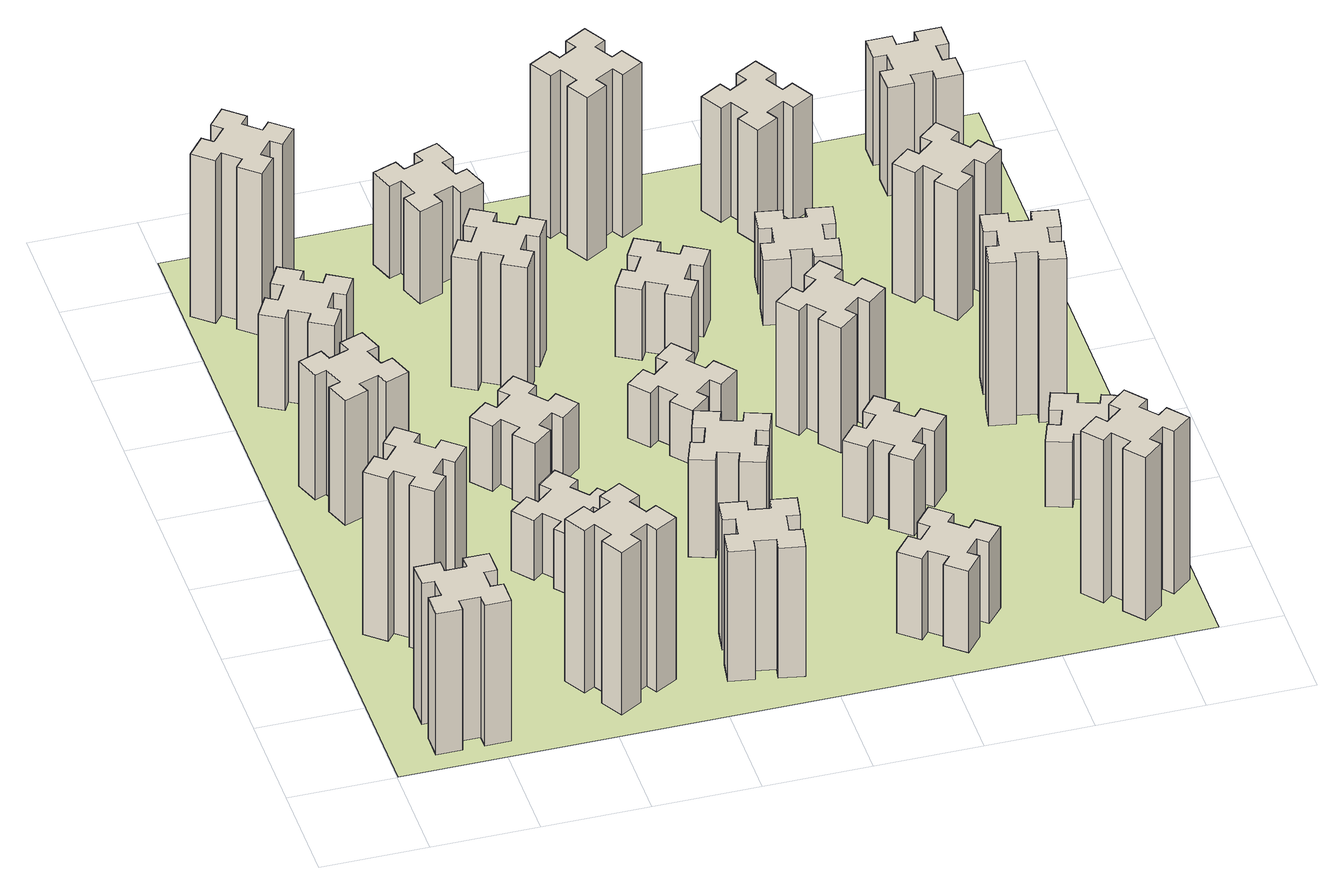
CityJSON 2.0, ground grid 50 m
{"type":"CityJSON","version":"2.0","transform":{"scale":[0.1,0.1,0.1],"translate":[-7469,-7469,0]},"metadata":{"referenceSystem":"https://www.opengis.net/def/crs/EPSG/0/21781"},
"CityObjects":{
"building1":{"type":"Building","attributes":{"class":"1000","function":"1000","usage":"1000","yearOfConstruction":2016,"roofType":"1000","measuredHeight":78,"storeysAboveGround":30,"storeysBelowGround":0},"geometry":[{"type":"Solid","lod":"1","boundaries":[[[[0,1,2,3,4,5,6,7,8,9,10,11,12,13,14,15,16,17,18,19]],[[17,16,20,21]],[[16,15,22,20]],[[15,14,23,22]],[[14,13,24,23]],[[13,12,25,24]],[[12,11,26,25]],[[11,10,27,26]],[[10,9,28,27]],[[9,8,29,28]],[[8,7,30,29]],[[7,6,31,30]],[[6,5,32,31]],[[5,4,33,32]],[[4,3,34,33]],[[3,2,35,34]],[[2,1,36,35]],[[1,0,37,36]],[[0,19,38,37]],[[19,18,39,38]],[[18,17,21,39]],[[24,25,26,27,28,29,30,31,32,33,34,35,36,37,38,39,21,20,22,23]]]]}]},
"building2":{"type":"Building","attributes":{"class":"1000","function":"1000","usage":"1000","yearOfConstruction":2016,"roofType":"1000","measuredHeight":90,"storeysAboveGround":30,"storeysBelowGround":0},"geometry":[{"type":"Solid","lod":"1","boundaries":[[[[40,41,42,43,44,45,46,47,48,49,50,51,52,53,54,55,56,57,58,59]],[[57,56,60,61]],[[56,55,62,60]],[[55,54,63,62]],[[54,53,64,63]],[[53,52,65,64]],[[52,51,66,65]],[[51,50,67,66]],[[50,49,68,67]],[[49,48,69,68]],[[48,47,70,69]],[[47,46,71,70]],[[46,45,72,71]],[[45,44,73,72]],[[44,43,74,73]],[[43,42,75,74]],[[42,41,76,75]],[[41,40,77,76]],[[40,59,78,77]],[[59,58,79,78]],[[58,57,61,79]],[[64,65,66,67,68,69,70,71,72,73,74,75,76,77,78,79,61,60,62,63]]]]}]},
"building3":{"type":"Building","attributes":{"class":"1000","function":"1000","usage":"1000","yearOfConstruction":2016,"roofType":"1000","measuredHeight":69,"storeysAboveGround":30,"storeysBelowGround":0},"geometry":[{"type":"Solid","lod":"1","boundaries":[[[[80,81,82,83,84,85,86,87,88,89,90,91,92,93,94,95,96,97,98,99]],[[97,96,100,101]],[[96,95,102,100]],[[95,94,103,102]],[[94,93,104,103]],[[93,92,105,104]],[[92,91,106,105]],[[91,90,107,106]],[[90,89,108,107]],[[89,88,109,108]],[[88,87,110,109]],[[87,86,111,110]],[[86,85,112,111]],[[85,84,113,112]],[[84,83,114,113]],[[83,82,115,114]],[[82,81,116,115]],[[81,80,117,116]],[[80,99,118,117]],[[99,98,119,118]],[[98,97,101,119]],[[104,105,106,107,108,109,110,111,112,113,114,115,116,117,118,119,101,100,102,103]]]]}]},
"building4":{"type":"Building","attributes":{"class":"1000","function":"1000","usage":"1000","yearOfConstruction":2016,"roofType":"1000","measuredHeight":51,"storeysAboveGround":30,"storeysBelowGround":0},"geometry":[{"type":"Solid","lod":"1","boundaries":[[[[120,121,122,123,124,125,126,127,128,129,130,131,132,133,134,135,136,137,138,139]],[[137,136,140,141]],[[136,135,142,140]],[[135,134,143,142]],[[134,133,144,143]],[[133,132,145,144]],[[132,131,146,145]],[[131,130,147,146]],[[130,129,148,147]],[[129,128,149,148]],[[128,127,150,149]],[[127,126,151,150]],[[126,125,152,151]],[[125,124,153,152]],[[124,123,154,153]],[[123,122,155,154]],[[122,121,156,155]],[[121,120,157,156]],[[120,139,158,157]],[[139,138,159,158]],[[138,137,141,159]],[[144,145,146,147,148,149,150,151,152,153,154,155,156,157,158,159,141,140,142,143]]]]}]},
"building5":{"type":"Building","attributes":{"class":"1000","function":"1000","usage":"1000","yearOfConstruction":2016,"roofType":"1000","measuredHeight":90,"storeysAboveGround":30,"storeysBelowGround":0},"geometry":[{"type":"Solid","lod":"1","boundaries":[[[[160,161,162,163,164,165,166,167,168,169,170,171,172,173,174,175,176,177,178,179]],[[177,176,180,181]],[[176,175,182,180]],[[175,174,183,182]],[[174,173,184,183]],[[173,172,185,184]],[[172,171,186,185]],[[171,170,187,186]],[[170,169,188,187]],[[169,168,189,188]],[[168,167,190,189]],[[167,166,191,190]],[[166,165,192,191]],[[165,164,193,192]],[[164,163,194,193]],[[163,162,195,194]],[[162,161,196,195]],[[161,160,197,196]],[[160,179,198,197]],[[179,178,199,198]],[[178,177,181,199]],[[184,185,186,187,188,189,190,191,192,193,194,195,196,197,198,199,181,180,182,183]]]]}]},
"building6":{"type":"Building","attributes":{"class":"1000","function":"1000","usage":"1000","yearOfConstruction":2016,"roofType":"1000","measuredHeight":90,"storeysAboveGround":30,"storeysBelowGround":0},"geometry":[{"type":"Solid","lod":"1","boundaries":[[[[200,201,202,203,204,205,206,207,208,209,210,211,212,213,214,215,216,217,218,219]],[[217,216,220,221]],[[216,215,222,220]],[[215,214,223,222]],[[214,213,224,223]],[[213,212,225,224]],[[212,211,226,225]],[[211,210,227,226]],[[210,209,228,227]],[[209,208,229,228]],[[208,207,230,229]],[[207,206,231,230]],[[206,205,232,231]],[[205,204,233,232]],[[204,203,234,233]],[[203,202,235,234]],[[202,201,236,235]],[[201,200,237,236]],[[200,219,238,237]],[[219,218,239,238]],[[218,217,221,239]],[[224,225,226,227,228,229,230,231,232,233,234,235,236,237,238,239,221,220,222,223]]]]}]},
"building7":{"type":"Building","attributes":{"class":"1000","function":"1000","usage":"1000","yearOfConstruction":2016,"roofType":"1000","measuredHeight":33,"storeysAboveGround":30,"storeysBelowGround":0},"geometry":[{"type":"Solid","lod":"1","boundaries":[[[[240,241,242,243,244,245,246,247,248,249,250,251,252,253,254,255,256,257,258,259]],[[257,256,260,261]],[[256,255,262,260]],[[255,254,263,262]],[[254,253,264,263]],[[253,252,265,264]],[[252,251,266,265]],[[251,250,267,266]],[[250,249,268,267]],[[249,248,269,268]],[[248,247,270,269]],[[247,246,271,270]],[[246,245,272,271]],[[245,244,273,272]],[[244,243,274,273]],[[243,242,275,274]],[[242,241,276,275]],[[241,240,277,276]],[[240,259,278,277]],[[259,258,279,278]],[[258,257,261,279]],[[264,265,266,267,268,269,270,271,272,273,274,275,276,277,278,279,261,260,262,263]]]]}]},
"building8":{"type":"Building","attributes":{"class":"1000","function":"1000","usage":"1000","yearOfConstruction":2016,"roofType":"1000","measuredHeight":36,"storeysAboveGround":30,"storeysBelowGround":0},"geometry":[{"type":"Solid","lod":"1","boundaries":[[[[280,281,282,283,284,285,286,287,288,289,290,291,292,293,294,295,296,297,298,299]],[[297,296,300,301]],[[296,295,302,300]],[[295,294,303,302]],[[294,293,304,303]],[[293,292,305,304]],[[292,291,306,305]],[[291,290,307,306]],[[290,289,308,307]],[[289,288,309,308]],[[288,287,310,309]],[[287,286,311,310]],[[286,285,312,311]],[[285,284,313,312]],[[284,283,314,313]],[[283,282,315,314]],[[282,281,316,315]],[[281,280,317,316]],[[280,299,318,317]],[[299,298,319,318]],[[298,297,301,319]],[[304,305,306,307,308,309,310,311,312,313,314,315,316,317,318,319,301,300,302,303]]]]}]},
"building9":{"type":"Building","attributes":{"class":"1000","function":"1000","usage":"1000","yearOfConstruction":2016,"roofType":"1000","measuredHeight":72,"storeysAboveGround":30,"storeysBelowGround":0},"geometry":[{"type":"Solid","lod":"1","boundaries":[[[[320,321,322,323,324,325,326,327,328,329,330,331,332,333,334,335,336,337,338,339]],[[337,336,340,341]],[[336,335,342,340]],[[335,334,343,342]],[[334,333,344,343]],[[333,332,345,344]],[[332,331,346,345]],[[331,330,347,346]],[[330,329,348,347]],[[329,328,349,348]],[[328,327,350,349]],[[327,326,351,350]],[[326,325,352,351]],[[325,324,353,352]],[[324,323,354,353]],[[323,322,355,354]],[[322,321,356,355]],[[321,320,357,356]],[[320,339,358,357]],[[339,338,359,358]],[[338,337,341,359]],[[344,345,346,347,348,349,350,351,352,353,354,355,356,357,358,359,341,340,342,343]]]]}]},
"building10":{"type":"Building","attributes":{"class":"1000","function":"1000","usage":"1000","yearOfConstruction":2016,"roofType":"1000","measuredHeight":72,"storeysAboveGround":30,"storeysBelowGround":0},"geometry":[{"type":"Solid","lod":"1","boundaries":[[[[360,361,362,363,364,365,366,367,368,369,370,371,372,373,374,375,376,377,378,379]],[[377,376,380,381]],[[376,375,382,380]],[[375,374,383,382]],[[374,373,384,383]],[[373,372,385,384]],[[372,371,386,385]],[[371,370,387,386]],[[370,369,388,387]],[[369,368,389,388]],[[368,367,390,389]],[[367,366,391,390]],[[366,365,392,391]],[[365,364,393,392]],[[364,363,394,393]],[[363,362,395,394]],[[362,361,396,395]],[[361,360,397,396]],[[360,379,398,397]],[[379,378,399,398]],[[378,377,381,399]],[[384,385,386,387,388,389,390,391,392,393,394,395,396,397,398,399,381,380,382,383]]]]}]},
"building11":{"type":"Building","attributes":{"class":"1000","function":"1000","usage":"1000","yearOfConstruction":2016,"roofType":"1000","measuredHeight":51,"storeysAboveGround":30,"storeysBelowGround":0},"geometry":[{"type":"Solid","lod":"1","boundaries":[[[[400,401,402,403,404,405,406,407,408,409,410,411,412,413,414,415,416,417,418,419]],[[417,416,420,421]],[[416,415,422,420]],[[415,414,423,422]],[[414,413,424,423]],[[413,412,425,424]],[[412,411,426,425]],[[411,410,427,426]],[[410,409,428,427]],[[409,408,429,428]],[[408,407,430,429]],[[407,406,431,430]],[[406,405,432,431]],[[405,404,433,432]],[[404,403,434,433]],[[403,402,435,434]],[[402,401,436,435]],[[401,400,437,436]],[[400,419,438,437]],[[419,418,439,438]],[[418,417,421,439]],[[424,425,426,427,428,429,430,431,432,433,434,435,436,437,438,439,421,420,422,423]]]]}]},
"building12":{"type":"Building","attributes":{"class":"1000","function":"1000","usage":"1000","yearOfConstruction":2016,"roofType":"1000","measuredHeight":54,"storeysAboveGround":30,"storeysBelowGround":0},"geometry":[{"type":"Solid","lod":"1","boundaries":[[[[440,441,442,443,444,445,446,447,448,449,450,451,452,453,454,455,456,457,458,459]],[[457,456,460,461]],[[456,455,462,460]],[[455,454,463,462]],[[454,453,464,463]],[[453,452,465,464]],[[452,451,466,465]],[[451,450,467,466]],[[450,449,468,467]],[[449,448,469,468]],[[448,447,470,469]],[[447,446,471,470]],[[446,445,472,471]],[[445,444,473,472]],[[444,443,474,473]],[[443,442,475,474]],[[442,441,476,475]],[[441,440,477,476]],[[440,459,478,477]],[[459,458,479,478]],[[458,457,461,479]],[[464,465,466,467,468,469,470,471,472,473,474,475,476,477,478,479,461,460,462,463]]]]}]},
"building13":{"type":"Building","attributes":{"class":"1000","function":"1000","usage":"1000","yearOfConstruction":2016,"roofType":"1000","measuredHeight":30,"storeysAboveGround":30,"storeysBelowGround":0},"geometry":[{"type":"Solid","lod":"1","boundaries":[[[[480,481,482,483,484,485,486,487,488,489,490,491,492,493,494,495,496,497,498,499]],[[497,496,500,501]],[[496,495,502,500]],[[495,494,503,502]],[[494,493,504,503]],[[493,492,505,504]],[[492,491,506,505]],[[491,490,507,506]],[[490,489,508,507]],[[489,488,509,508]],[[488,487,510,509]],[[487,486,511,510]],[[486,485,512,511]],[[485,484,513,512]],[[484,483,514,513]],[[483,482,515,514]],[[482,481,516,515]],[[481,480,517,516]],[[480,499,518,517]],[[499,498,519,518]],[[498,497,501,519]],[[504,505,506,507,508,509,510,511,512,513,514,515,516,517,518,519,501,500,502,503]]]]}]},
"building14":{"type":"Building","attributes":{"class":"1000","function":"1000","usage":"1000","yearOfConstruction":2016,"roofType":"1000","measuredHeight":45,"storeysAboveGround":30,"storeysBelowGround":0},"geometry":[{"type":"Solid","lod":"1","boundaries":[[[[520,521,522,523,524,525,526,527,528,529,530,531,532,533,534,535,536,537,538,539]],[[537,536,540,541]],[[536,535,542,540]],[[535,534,543,542]],[[534,533,544,543]],[[533,532,545,544]],[[532,531,546,545]],[[531,530,547,546]],[[530,529,548,547]],[[529,528,549,548]],[[528,527,550,549]],[[527,526,551,550]],[[526,525,552,551]],[[525,524,553,552]],[[524,523,554,553]],[[523,522,555,554]],[[522,521,556,555]],[[521,520,557,556]],[[520,539,558,557]],[[539,538,559,558]],[[538,537,541,559]],[[544,545,546,547,548,549,550,551,552,553,554,555,556,557,558,559,541,540,542,543]]]]}]},
"building15":{"type":"Building","attributes":{"class":"1000","function":"1000","usage":"1000","yearOfConstruction":2016,"roofType":"1000","measuredHeight":39,"storeysAboveGround":30,"storeysBelowGround":0},"geometry":[{"type":"Solid","lod":"1","boundaries":[[[[560,561,562,563,564,565,566,567,568,569,570,571,572,573,574,575,576,577,578,579]],[[577,576,580,581]],[[576,575,582,580]],[[575,574,583,582]],[[574,573,584,583]],[[573,572,585,584]],[[572,571,586,585]],[[571,570,587,586]],[[570,569,588,587]],[[569,568,589,588]],[[568,567,590,589]],[[567,566,591,590]],[[566,565,592,591]],[[565,564,593,592]],[[564,563,594,593]],[[563,562,595,594]],[[562,561,596,595]],[[561,560,597,596]],[[560,579,598,597]],[[579,578,599,598]],[[578,577,581,599]],[[584,585,586,587,588,589,590,591,592,593,594,595,596,597,598,599,581,580,582,583]]]]}]},
"building16":{"type":"Building","attributes":{"class":"1000","function":"1000","usage":"1000","yearOfConstruction":2016,"roofType":"1000","measuredHeight":90,"storeysAboveGround":30,"storeysBelowGround":0},"geometry":[{"type":"Solid","lod":"1","boundaries":[[[[600,601,602,603,604,605,606,607,608,609,610,611,612,613,614,615,616,617,618,619]],[[617,616,620,621]],[[616,615,622,620]],[[615,614,623,622]],[[614,613,624,623]],[[613,612,625,624]],[[612,611,626,625]],[[611,610,627,626]],[[610,609,628,627]],[[609,608,629,628]],[[608,607,630,629]],[[607,606,631,630]],[[606,605,632,631]],[[605,604,633,632]],[[604,603,634,633]],[[603,602,635,634]],[[602,601,636,635]],[[601,600,637,636]],[[600,619,638,637]],[[619,618,639,638]],[[618,617,621,639]],[[624,625,626,627,628,629,630,631,632,633,634,635,636,637,638,639,621,620,622,623]]]]}]},
"building17":{"type":"Building","attributes":{"class":"1000","function":"1000","usage":"1000","yearOfConstruction":2016,"roofType":"1000","measuredHeight":42,"storeysAboveGround":30,"storeysBelowGround":0},"geometry":[{"type":"Solid","lod":"1","boundaries":[[[[640,641,642,643,644,645,646,647,648,649,650,651,652,653,654,655,656,657,658,659]],[[657,656,660,661]],[[656,655,662,660]],[[655,654,663,662]],[[654,653,664,663]],[[653,652,665,664]],[[652,651,666,665]],[[651,650,667,666]],[[650,649,668,667]],[[649,648,669,668]],[[648,647,670,669]],[[647,646,671,670]],[[646,645,672,671]],[[645,644,673,672]],[[644,643,674,673]],[[643,642,675,674]],[[642,641,676,675]],[[641,640,677,676]],[[640,659,678,677]],[[659,658,679,678]],[[658,657,661,679]],[[664,665,666,667,668,669,670,671,672,673,674,675,676,677,678,679,661,660,662,663]]]]}]},
"building18":{"type":"Building","attributes":{"class":"1000","function":"1000","usage":"1000","yearOfConstruction":2016,"roofType":"1000","measuredHeight":69,"storeysAboveGround":30,"storeysBelowGround":0},"geometry":[{"type":"Solid","lod":"1","boundaries":[[[[680,681,682,683,684,685,686,687,688,689,690,691,692,693,694,695,696,697,698,699]],[[697,696,700,701]],[[696,695,702,700]],[[695,694,703,702]],[[694,693,704,703]],[[693,692,705,704]],[[692,691,706,705]],[[691,690,707,706]],[[690,689,708,707]],[[689,688,709,708]],[[688,687,710,709]],[[687,686,711,710]],[[686,685,712,711]],[[685,684,713,712]],[[684,683,714,713]],[[683,682,715,714]],[[682,681,716,715]],[[681,680,717,716]],[[680,699,718,717]],[[699,698,719,718]],[[698,697,701,719]],[[704,705,706,707,708,709,710,711,712,713,714,715,716,717,718,719,701,700,702,703]]]]}]},
"building19":{"type":"Building","attributes":{"class":"1000","function":"1000","usage":"1000","yearOfConstruction":2016,"roofType":"1000","measuredHeight":36,"storeysAboveGround":30,"storeysBelowGround":0},"geometry":[{"type":"Solid","lod":"1","boundaries":[[[[720,721,722,723,724,725,726,727,728,729,730,731,732,733,734,735,736,737,738,739]],[[737,736,740,741]],[[736,735,742,740]],[[735,734,743,742]],[[734,733,744,743]],[[733,732,745,744]],[[732,731,746,745]],[[731,730,747,746]],[[730,729,748,747]],[[729,728,749,748]],[[728,727,750,749]],[[727,726,751,750]],[[726,725,752,751]],[[725,724,753,752]],[[724,723,754,753]],[[723,722,755,754]],[[722,721,756,755]],[[721,720,757,756]],[[720,739,758,757]],[[739,738,759,758]],[[738,737,741,759]],[[744,745,746,747,748,749,750,751,752,753,754,755,756,757,758,759,741,740,742,743]]]]}]},
"building20":{"type":"Building","attributes":{"class":"1000","function":"1000","usage":"1000","yearOfConstruction":2016,"roofType":"1000","measuredHeight":90,"storeysAboveGround":30,"storeysBelowGround":0},"geometry":[{"type":"Solid","lod":"1","boundaries":[[[[760,761,762,763,764,765,766,767,768,769,770,771,772,773,774,775,776,777,778,779]],[[777,776,780,781]],[[776,775,782,780]],[[775,774,783,782]],[[774,773,784,783]],[[773,772,785,784]],[[772,771,786,785]],[[771,770,787,786]],[[770,769,788,787]],[[769,768,789,788]],[[768,767,790,789]],[[767,766,791,790]],[[766,765,792,791]],[[765,764,793,792]],[[764,763,794,793]],[[763,762,795,794]],[[762,761,796,795]],[[761,760,797,796]],[[760,779,798,797]],[[779,778,799,798]],[[778,777,781,799]],[[784,785,786,787,788,789,790,791,792,793,794,795,796,797,798,799,781,780,782,783]]]]}]},
"building21":{"type":"Building","attributes":{"class":"1000","function":"1000","usage":"1000","yearOfConstruction":2016,"roofType":"1000","measuredHeight":63,"storeysAboveGround":30,"storeysBelowGround":0},"geometry":[{"type":"Solid","lod":"1","boundaries":[[[[800,801,802,803,804,805,806,807,808,809,810,811,812,813,814,815,816,817,818,819]],[[817,816,820,821]],[[816,815,822,820]],[[815,814,823,822]],[[814,813,824,823]],[[813,812,825,824]],[[812,811,826,825]],[[811,810,827,826]],[[810,809,828,827]],[[809,808,829,828]],[[808,807,830,829]],[[807,806,831,830]],[[806,805,832,831]],[[805,804,833,832]],[[804,803,834,833]],[[803,802,835,834]],[[802,801,836,835]],[[801,800,837,836]],[[800,819,838,837]],[[819,818,839,838]],[[818,817,821,839]],[[824,825,826,827,828,829,830,831,832,833,834,835,836,837,838,839,821,820,822,823]]]]}]},
"building22":{"type":"Building","attributes":{"class":"1000","function":"1000","usage":"1000","yearOfConstruction":2016,"roofType":"1000","measuredHeight":36,"storeysAboveGround":30,"storeysBelowGround":0},"geometry":[{"type":"Solid","lod":"1","boundaries":[[[[840,841,842,843,844,845,846,847,848,849,850,851,852,853,854,855,856,857,858,859]],[[857,856,860,861]],[[856,855,862,860]],[[855,854,863,862]],[[854,853,864,863]],[[853,852,865,864]],[[852,851,866,865]],[[851,850,867,866]],[[850,849,868,867]],[[849,848,869,868]],[[848,847,870,869]],[[847,846,871,870]],[[846,845,872,871]],[[845,844,873,872]],[[844,843,874,873]],[[843,842,875,874]],[[842,841,876,875]],[[841,840,877,876]],[[840,859,878,877]],[[859,858,879,878]],[[858,857,861,879]],[[864,865,866,867,868,869,870,871,872,873,874,875,876,877,878,879,861,860,862,863]]]]}]},
"building23":{"type":"Building","attributes":{"class":"1000","function":"1000","usage":"1000","yearOfConstruction":2016,"roofType":"1000","measuredHeight":90,"storeysAboveGround":30,"storeysBelowGround":0},"geometry":[{"type":"Solid","lod":"1","boundaries":[[[[880,881,882,883,884,885,886,887,888,889,890,891,892,893,894,895,896,897,898,899]],[[897,896,900,901]],[[896,895,902,900]],[[895,894,903,902]],[[894,893,904,903]],[[893,892,905,904]],[[892,891,906,905]],[[891,890,907,906]],[[890,889,908,907]],[[889,888,909,908]],[[888,887,910,909]],[[887,886,911,910]],[[886,885,912,911]],[[885,884,913,912]],[[884,883,914,913]],[[883,882,915,914]],[[882,881,916,915]],[[881,880,917,916]],[[880,899,918,917]],[[899,898,919,918]],[[898,897,901,919]],[[904,905,906,907,908,909,910,911,912,913,914,915,916,917,918,919,901,900,902,903]]]]}]},
"building24":{"type":"Building","attributes":{"class":"1000","function":"1000","usage":"1000","yearOfConstruction":2016,"roofType":"1000","measuredHeight":72,"storeysAboveGround":30,"storeysBelowGround":0},"geometry":[{"type":"Solid","lod":"1","boundaries":[[[[920,921,922,923,924,925,926,927,928,929,930,931,932,933,934,935,936,937,938,939]],[[937,936,940,941]],[[936,935,942,940]],[[935,934,943,942]],[[934,933,944,943]],[[933,932,945,944]],[[932,931,946,945]],[[931,930,947,946]],[[930,929,948,947]],[[929,928,949,948]],[[928,927,950,949]],[[927,926,951,950]],[[926,925,952,951]],[[925,924,953,952]],[[924,923,954,953]],[[923,922,955,954]],[[922,921,956,955]],[[921,920,957,956]],[[920,939,958,957]],[[939,938,959,958]],[[938,937,941,959]],[[944,945,946,947,948,949,950,951,952,953,954,955,956,957,958,959,941,940,942,943]]]]}]},
"building25":{"type":"Building","attributes":{"class":"1000","function":"1000","usage":"1000","yearOfConstruction":2016,"roofType":"1000","measuredHeight":60,"storeysAboveGround":30,"storeysBelowGround":0},"geometry":[{"type":"Solid","lod":"1","boundaries":[[[[960,961,962,963,964,965,966,967,968,969,970,971,972,973,974,975,976,977,978,979]],[[977,976,980,981]],[[976,975,982,980]],[[975,974,983,982]],[[974,973,984,983]],[[973,972,985,984]],[[972,971,986,985]],[[971,970,987,986]],[[970,969,988,987]],[[969,968,989,988]],[[968,967,990,989]],[[967,966,991,990]],[[966,965,992,991]],[[965,964,993,992]],[[964,963,994,993]],[[963,962,995,994]],[[962,961,996,995]],[[961,960,997,996]],[[960,979,998,997]],[[979,978,999,998]],[[978,977,981,999]],[[984,985,986,987,988,989,990,991,992,993,994,995,996,997,998,999,981,980,982,983]]]]}]},
"landuse1":{"type":"LandUse","attributes":{"name":"plot1","function":"1010"},"geometry":[{"type":"MultiSurface","lod":"1","boundaries":[[[1000,1001,1002,1003]]]}]}
},
"vertices":[
[265,325,0],[265,225,0],[205,225,0],[205,105,0],[325,105,0],[325,165,0],[425,165,0],[425,105,0],[545,105,0],[545,225,0],[485,225,0],[485,325,0],[545,325,0],[545,445,0],[425,445,0],[425,385,0],[325,385,0],[325,445,0],[205,445,0],[205,325,0],[325,385,780],[325,445,780],[425,385,780],[425,445,780],[545,445,780],[545,325,780],[485,325,780],[485,225,780],[545,225,780],[545,105,780],[425,105,780],[425,165,780],[325,165,780],[325,105,780],[205,105,780],[205,225,780],[265,225,780],[265,325,780],[205,325,780],[205,445,780],
[484,1067,0],[408,1132,0],[446,1178,0],[354,1255,0],[277,1163,0],[323,1124,0],[259,1048,0],[213,1086,0],[136,994,0],[228,917,0],[266,963,0],[343,899,0],[304,853,0],[396,776,0],[473,868,0],[427,906,0],[492,983,0],[538,944,0],[615,1036,0],[523,1113,0],[492,983,900],[538,944,900],[427,906,900],[473,868,900],[396,776,900],[304,853,900],[343,899,900],[266,963,900],[228,917,900],[136,994,900],[213,1086,900],[259,1048,900],[323,1124,900],[277,1163,900],[354,1255,900],[446,1178,900],[408,1132,900],[484,1067,900],[523,1113,900],[615,1036,900],
[366,1835,0],[460,1869,0],[480,1813,0],[593,1854,0],[552,1967,0],[496,1946,0],[462,2040,0],[518,2060,0],[477,2173,0],[364,2132,0],[385,2076,0],[291,2042,0],[270,2098,0],[157,2057,0],[199,1944,0],[255,1965,0],[289,1871,0],[233,1850,0],[274,1737,0],[387,1779,0],[289,1871,690],[233,1850,690],[255,1965,690],[199,1944,690],[157,2057,690],[270,2098,690],[291,2042,690],[385,2076,690],[364,2132,690],[477,2173,690],[518,2060,690],[462,2040,690],[496,1946,690],[552,1967,690],[593,1854,690],[480,1813,690],[460,1869,690],[366,1835,690],[387,1779,690],[274,1737,690],
[446,2597,0],[496,2684,0],[548,2654,0],[608,2758,0],[504,2818,0],[474,2766,0],[387,2816,0],[417,2868,0],[313,2928,0],[253,2824,0],[305,2794,0],[255,2707,0],[203,2737,0],[143,2633,0],[247,2573,0],[277,2625,0],[364,2575,0],[334,2523,0],[438,2463,0],[498,2567,0],[364,2575,510],[334,2523,510],[277,2625,510],[247,2573,510],[143,2633,510],[203,2737,510],[255,2707,510],[305,2794,510],[253,2824,510],[313,2928,510],[417,2868,510],[387,2816,510],[474,2766,510],[504,2818,510],[608,2758,510],[548,2654,510],[496,2684,510],[446,2597,510],[498,2567,510],[438,2463,510],
[1127,255,0],[1214,305,0],[1244,253,0],[1348,313,0],[1288,417,0],[1236,387,0],[1186,474,0],[1238,504,0],[1178,608,0],[1074,548,0],[1104,496,0],[1017,446,0],[987,498,0],[883,438,0],[943,334,0],[995,364,0],[1045,277,0],[993,247,0],[1053,143,0],[1157,203,0],[1045,277,900],[993,247,900],[995,364,900],[943,334,900],[883,438,900],[987,498,900],[1017,446,900],[1104,496,900],[1074,548,900],[1178,608,900],[1238,504,900],[1186,474,900],[1236,387,900],[1288,417,900],[1348,313,900],[1244,253,900],[1214,305,900],[1127,255,900],[1157,203,900],[1053,143,900],
[384,3387,0],[308,3452,0],[346,3498,0],[254,3575,0],[177,3483,0],[223,3444,0],[159,3368,0],[113,3406,0],[36,3314,0],[128,3237,0],[166,3283,0],[243,3219,0],[204,3173,0],[296,3096,0],[373,3188,0],[327,3226,0],[392,3303,0],[438,3264,0],[515,3356,0],[423,3433,0],[392,3303,900],[438,3264,900],[327,3226,900],[373,3188,900],[296,3096,900],[204,3173,900],[243,3219,900],[166,3283,900],[128,3237,900],[36,3314,900],[113,3406,900],[159,3368,900],[223,3444,900],[177,3483,900],[254,3575,900],[346,3498,900],[308,3452,900],[384,3387,900],[423,3433,900],[515,3356,900],
[1083,1332,0],[1006,1267,0],[968,1313,0],[876,1236,0],[953,1144,0],[999,1183,0],[1063,1106,0],[1017,1068,0],[1094,976,0],[1186,1053,0],[1148,1099,0],[1224,1163,0],[1263,1117,0],[1355,1194,0],[1278,1286,0],[1232,1248,0],[1167,1324,0],[1213,1363,0],[1136,1455,0],[1044,1378,0],[1167,1324,330],[1213,1363,330],[1232,1248,330],[1278,1286,330],[1355,1194,330],[1263,1117,330],[1224,1163,330],[1148,1099,330],[1186,1053,330],[1094,976,330],[1017,1068,330],[1063,1106,330],[999,1183,330],[953,1144,330],[876,1236,330],[968,1313,330],[1006,1267,330],[1083,1332,330],[1044,1378,330],[1136,1455,330],
[1083,1972,0],[1006,1907,0],[968,1953,0],[876,1876,0],[953,1784,0],[999,1823,0],[1063,1746,0],[1017,1708,0],[1094,1616,0],[1186,1693,0],[1148,1739,0],[1224,1803,0],[1263,1757,0],[1355,1834,0],[1278,1926,0],[1232,1888,0],[1167,1964,0],[1213,2003,0],[1136,2095,0],[1044,2018,0],[1167,1964,360],[1213,2003,360],[1232,1888,360],[1278,1926,360],[1355,1834,360],[1263,1757,360],[1224,1803,360],[1148,1739,360],[1186,1693,360],[1094,1616,360],[1017,1708,360],[1063,1746,360],[999,1823,360],[953,1784,360],[876,1876,360],[968,1953,360],[1006,1907,360],[1083,1972,360],[1044,2018,360],[1136,2095,360],
[1855,307,0],[1872,405,0],[1931,395,0],[1952,513,0],[1834,534,0],[1824,475,0],[1725,492,0],[1736,551,0],[1617,572,0],[1597,454,0],[1656,444,0],[1638,345,0],[1579,356,0],[1558,237,0],[1677,217,0],[1687,276,0],[1785,258,0],[1775,199,0],[1893,178,0],[1914,297,0],[1785,258,720],[1775,199,720],[1687,276,720],[1677,217,720],[1558,237,720],[1579,356,720],[1638,345,720],[1656,444,720],[1597,454,720],[1617,572,720],[1736,551,720],[1725,492,720],[1824,475,720],[1834,534,720],[1952,513,720],[1931,395,720],[1872,405,720],[1855,307,720],[1914,297,720],[1893,178,720],
[1314,2666,0],[1227,2716,0],[1257,2768,0],[1153,2828,0],[1093,2724,0],[1145,2694,0],[1095,2607,0],[1043,2637,0],[983,2533,0],[1087,2473,0],[1117,2525,0],[1204,2475,0],[1174,2423,0],[1278,2363,0],[1338,2467,0],[1286,2497,0],[1336,2584,0],[1388,2554,0],[1448,2658,0],[1344,2718,0],[1336,2584,720],[1388,2554,720],[1286,2497,720],[1338,2467,720],[1278,2363,720],[1174,2423,720],[1204,2475,720],[1117,2525,720],[1087,2473,720],[983,2533,720],[1043,2637,720],[1095,2607,720],[1145,2694,720],[1093,2724,720],[1153,2828,720],[1257,2768,720],[1227,2716,720],[1314,2666,720],[1344,2718,720],[1448,2658,720],
[1125,3456,0],[1031,3422,0],[1010,3478,0],[897,3437,0],[939,3324,0],[995,3345,0],[1029,3251,0],[973,3230,0],[1014,3117,0],[1127,3159,0],[1106,3215,0],[1200,3249,0],[1220,3193,0],[1333,3234,0],[1292,3347,0],[1236,3326,0],[1202,3420,0],[1258,3440,0],[1217,3553,0],[1104,3512,0],[1202,3420,510],[1258,3440,510],[1236,3326,510],[1292,3347,510],[1333,3234,510],[1220,3193,510],[1200,3249,510],[1106,3215,510],[1127,3159,510],[1014,3117,510],[973,3230,510],[1029,3251,510],[995,3345,510],[939,3324,510],[897,3437,510],[1010,3478,510],[1031,3422,510],[1125,3456,510],[1104,3512,510],[1217,3553,510],
[1769,1300,0],[1735,1206,0],[1679,1227,0],[1637,1114,0],[1750,1073,0],[1771,1129,0],[1865,1095,0],[1844,1039,0],[1957,997,0],[1998,1110,0],[1942,1131,0],[1976,1225,0],[2032,1204,0],[2073,1317,0],[1960,1358,0],[1940,1302,0],[1846,1336,0],[1867,1392,0],[1754,1433,0],[1713,1320,0],[1846,1336,540],[1867,1392,540],[1940,1302,540],[1960,1358,540],[2073,1317,540],[2032,1204,540],[1976,1225,540],[1942,1131,540],[1998,1110,540],[1957,997,540],[1844,1039,540],[1865,1095,540],[1771,1129,540],[1750,1073,540],[1637,1114,540],[1679,1227,540],[1735,1206,540],[1769,1300,540],[1713,1320,540],[1754,1433,540],
[1972,1988,0],[1907,2064,0],[1953,2103,0],[1876,2195,0],[1784,2118,0],[1823,2072,0],[1746,2007,0],[1708,2053,0],[1616,1976,0],[1693,1884,0],[1739,1923,0],[1803,1846,0],[1757,1808,0],[1834,1716,0],[1926,1793,0],[1888,1839,0],[1964,1903,0],[2003,1857,0],[2095,1934,0],[2018,2026,0],[1964,1903,300],[2003,1857,300],[1888,1839,300],[1926,1793,300],[1834,1716,300],[1757,1808,300],[1803,1846,300],[1739,1923,300],[1693,1884,300],[1616,1976,300],[1708,2053,300],[1746,2007,300],[1823,2072,300],[1784,2118,300],[1876,2195,300],[1953,2103,300],[1907,2064,300],[1972,1988,300],[2018,2026,300],[2095,1934,300],
[2486,323,0],[2563,259,0],[2524,213,0],[2616,136,0],[2693,228,0],[2647,266,0],[2712,343,0],[2758,304,0],[2835,396,0],[2743,473,0],[2704,427,0],[2628,492,0],[2666,538,0],[2574,615,0],[2497,523,0],[2543,484,0],[2479,408,0],[2433,446,0],[2356,354,0],[2448,277,0],[2479,408,450],[2433,446,450],[2543,484,450],[2497,523,450],[2574,615,450],[2666,538,450],[2628,492,450],[2704,427,450],[2743,473,450],[2835,396,450],[2758,304,450],[2712,343,450],[2647,266,450],[2693,228,450],[2616,136,450],[2524,213,450],[2563,259,450],[2486,323,450],[2448,277,450],[2356,354,450],
[2026,2497,0],[2076,2584,0],[2128,2554,0],[2188,2658,0],[2084,2718,0],[2054,2666,0],[1967,2716,0],[1997,2768,0],[1893,2828,0],[1833,2724,0],[1885,2694,0],[1835,2607,0],[1783,2637,0],[1723,2533,0],[1827,2473,0],[1857,2525,0],[1944,2475,0],[1914,2423,0],[2018,2363,0],[2078,2467,0],[1944,2475,390],[1914,2423,390],[1857,2525,390],[1827,2473,390],[1723,2533,390],[1783,2637,390],[1835,2607,390],[1885,2694,390],[1833,2724,390],[1893,2828,390],[1997,2768,390],[1967,2716,390],[2054,2666,390],[2084,2718,390],[2188,2658,390],[2128,2554,390],[2076,2584,390],[2026,2497,390],[2078,2467,390],[2018,2363,390],
[1844,3556,0],[1757,3506,0],[1727,3558,0],[1623,3498,0],[1683,3394,0],[1735,3424,0],[1785,3337,0],[1733,3307,0],[1793,3203,0],[1897,3263,0],[1867,3315,0],[1954,3365,0],[1984,3313,0],[2088,3373,0],[2028,3477,0],[1976,3447,0],[1926,3534,0],[1978,3564,0],[1918,3668,0],[1814,3608,0],[1926,3534,900],[1978,3564,900],[1976,3447,900],[2028,3477,900],[2088,3373,900],[1984,3313,900],[1954,3365,900],[1867,3315,900],[1897,3263,900],[1793,3203,900],[1733,3307,900],[1785,3337,900],[1735,3424,900],[1683,3394,900],[1623,3498,900],[1727,3558,900],[1757,3506,900],[1844,3556,900],[1814,3608,900],[1918,3668,900],
[2647,1106,0],[2712,1183,0],[2758,1144,0],[2835,1236,0],[2743,1313,0],[2704,1267,0],[2628,1332,0],[2666,1378,0],[2574,1455,0],[2497,1363,0],[2543,1324,0],[2479,1248,0],[2433,1286,0],[2356,1194,0],[2448,1117,0],[2486,1163,0],[2563,1099,0],[2524,1053,0],[2616,976,0],[2693,1068,0],[2563,1099,420],[2524,1053,420],[2486,1163,420],[2448,1117,420],[2356,1194,420],[2433,1286,420],[2479,1248,420],[2543,1324,420],[2497,1363,420],[2574,1455,420],[2666,1378,420],[2628,1332,420],[2704,1267,420],[2743,1313,420],[2835,1236,420],[2758,1144,420],[2712,1183,420],[2647,1106,420],[2693,1068,420],[2616,976,420],
[2379,1823,0],[2443,1746,0],[2397,1708,0],[2474,1616,0],[2566,1693,0],[2528,1739,0],[2604,1803,0],[2643,1757,0],[2735,1834,0],[2658,1926,0],[2612,1888,0],[2547,1964,0],[2593,2003,0],[2516,2095,0],[2424,2018,0],[2463,1972,0],[2386,1907,0],[2348,1953,0],[2256,1876,0],[2333,1784,0],[2386,1907,690],[2348,1953,690],[2463,1972,690],[2424,2018,690],[2516,2095,690],[2593,2003,690],[2547,1964,690],[2612,1888,690],[2658,1926,690],[2735,1834,690],[2643,1757,690],[2604,1803,690],[2528,1739,690],[2566,1693,690],[2474,1616,690],[2397,1708,690],[2443,1746,690],[2379,1823,690],[2333,1784,690],[2256,1876,690],
[2664,2795,0],[2565,2812,0],[2576,2871,0],[2457,2892,0],[2437,2774,0],[2496,2764,0],[2478,2665,0],[2419,2676,0],[2398,2557,0],[2517,2537,0],[2527,2596,0],[2625,2578,0],[2615,2519,0],[2733,2498,0],[2754,2617,0],[2695,2627,0],[2712,2725,0],[2771,2715,0],[2792,2833,0],[2674,2854,0],[2712,2725,360],[2771,2715,360],[2695,2627,360],[2754,2617,360],[2733,2498,360],[2615,2519,360],[2625,2578,360],[2527,2596,360],[2517,2537,360],[2398,2557,360],[2419,2676,360],[2478,2665,360],[2496,2764,360],[2437,2774,360],[2457,2892,360],[2576,2871,360],[2565,2812,360],[2664,2795,360],[2674,2854,360],[2792,2833,360],
[3468,259,0],[3544,323,0],[3583,277,0],[3675,354,0],[3598,446,0],[3552,408,0],[3487,484,0],[3533,523,0],[3456,615,0],[3364,538,0],[3403,492,0],[3326,427,0],[3288,473,0],[3196,396,0],[3273,304,0],[3319,343,0],[3383,266,0],[3337,228,0],[3414,136,0],[3506,213,0],[3383,266,900],[3337,228,900],[3319,343,900],[3273,304,900],[3196,396,900],[3288,473,900],[3326,427,900],[3403,492,900],[3364,538,900],[3456,615,900],[3533,523,900],[3487,484,900],[3552,408,900],[3598,446,900],[3675,354,900],[3583,277,900],[3544,323,900],[3468,259,900],[3506,213,900],[3414,136,900],
[2716,3347,0],[2666,3434,0],[2718,3464,0],[2658,3568,0],[2554,3508,0],[2584,3456,0],[2497,3406,0],[2467,3458,0],[2363,3398,0],[2423,3294,0],[2475,3324,0],[2525,3237,0],[2473,3207,0],[2533,3103,0],[2637,3163,0],[2607,3215,0],[2694,3265,0],[2724,3213,0],[2828,3273,0],[2768,3377,0],[2694,3265,630],[2724,3213,630],[2607,3215,630],[2637,3163,630],[2533,3103,630],[2473,3207,630],[2525,3237,630],[2475,3324,630],[2423,3294,630],[2363,3398,630],[2467,3458,630],[2497,3406,630],[2584,3456,630],[2554,3508,630],[2658,3568,630],[2718,3464,630],[2666,3434,630],[2716,3347,630],[2768,3377,630],[2828,3273,630],
[3351,1029,0],[3445,995,0],[3424,939,0],[3537,897,0],[3578,1010,0],[3522,1031,0],[3556,1125,0],[3612,1104,0],[3653,1217,0],[3540,1258,0],[3520,1202,0],[3426,1236,0],[3447,1292,0],[3334,1333,0],[3293,1220,0],[3349,1200,0],[3315,1106,0],[3259,1127,0],[3217,1014,0],[3330,973,0],[3315,1106,360],[3259,1127,360],[3349,1200,360],[3293,1220,360],[3334,1333,360],[3447,1292,360],[3426,1236,360],[3520,1202,360],[3540,1258,360],[3653,1217,360],[3612,1104,360],[3556,1125,360],[3522,1031,360],[3578,1010,360],[3537,897,360],[3424,939,360],[3445,995,360],[3351,1029,360],[3330,973,360],[3217,1014,360],
[3267,1656,0],[3365,1638,0],[3355,1579,0],[3473,1558,0],[3494,1677,0],[3435,1687,0],[3452,1785,0],[3511,1775,0],[3532,1893,0],[3414,1914,0],[3404,1855,0],[3305,1872,0],[3316,1931,0],[3197,1952,0],[3177,1834,0],[3236,1824,0],[3218,1725,0],[3159,1736,0],[3138,1617,0],[3257,1597,0],[3218,1725,900],[3159,1736,900],[3236,1824,900],[3177,1834,900],[3197,1952,900],[3316,1931,900],[3305,1872,900],[3404,1855,900],[3414,1914,900],[3532,1893,900],[3511,1775,900],[3452,1785,900],[3435,1687,900],[3494,1677,900],[3473,1558,900],[3355,1579,900],[3365,1638,900],[3267,1656,900],[3257,1597,900],[3138,1617,900],
[3119,2563,0],[3183,2486,0],[3137,2448,0],[3214,2356,0],[3306,2433,0],[3268,2479,0],[3344,2543,0],[3383,2497,0],[3475,2574,0],[3398,2666,0],[3352,2628,0],[3287,2704,0],[3333,2743,0],[3256,2835,0],[3164,2758,0],[3203,2712,0],[3126,2647,0],[3088,2693,0],[2996,2616,0],[3073,2524,0],[3126,2647,720],[3088,2693,720],[3203,2712,720],[3164,2758,720],[3256,2835,720],[3333,2743,720],[3287,2704,720],[3352,2628,720],[3398,2666,720],[3475,2574,720],[3383,2497,720],[3344,2543,720],[3268,2479,720],[3306,2433,720],[3214,2356,720],[3137,2448,720],[3183,2486,720],[3119,2563,720],[3073,2524,720],[2996,2616,720],
[3285,3325,0],[3385,3325,0],[3385,3265,0],[3505,3265,0],[3505,3385,0],[3445,3385,0],[3445,3485,0],[3505,3485,0],[3505,3605,0],[3385,3605,0],[3385,3545,0],[3285,3545,0],[3285,3605,0],[3165,3605,0],[3165,3485,0],[3225,3485,0],[3225,3385,0],[3165,3385,0],[3165,3265,0],[3285,3265,0],[3225,3385,600],[3165,3385,600],[3225,3485,600],[3165,3485,600],[3165,3605,600],[3285,3605,600],[3285,3545,600],[3385,3545,600],[3385,3605,600],[3505,3605,600],[3505,3485,600],[3445,3485,600],[3445,3385,600],[3505,3385,600],[3505,3265,600],[3385,3265,600],[3385,3325,600],[3285,3325,600],[3285,3265,600],[3165,3265,600],
[5,3705,0],[3705,3705,0],[3705,5,0],[5,5,0]
]}
